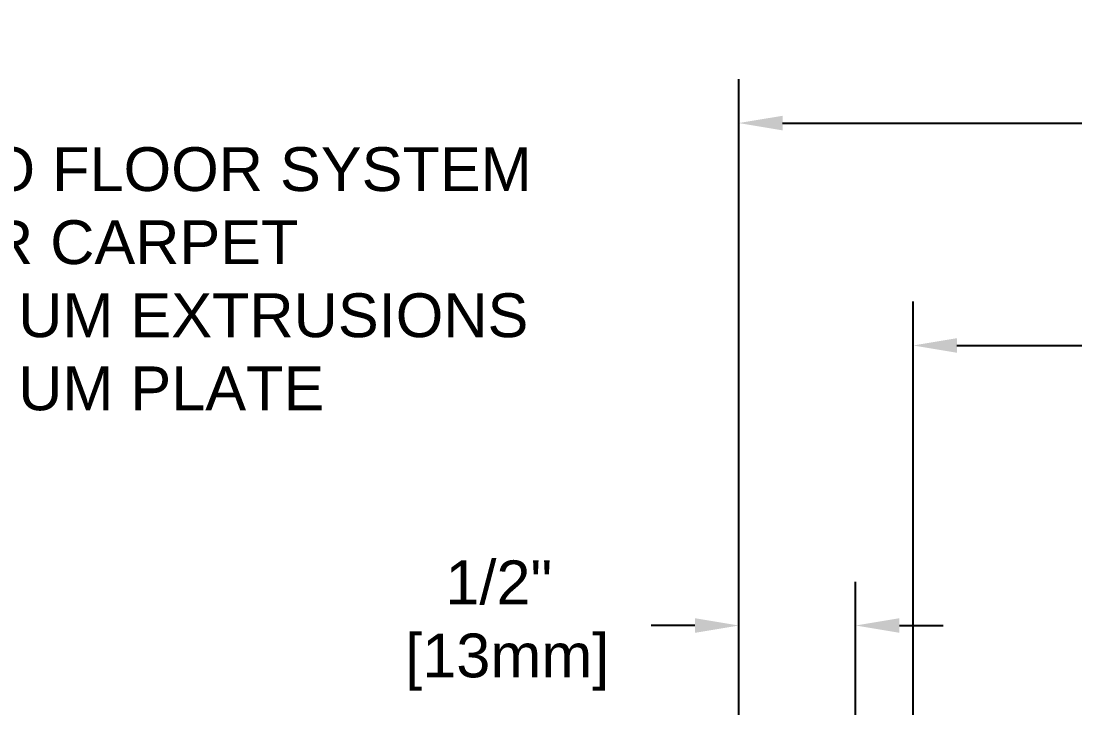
# Model space of a CAD drawing. Header units: inches. Extents: x -27.7 to 14.9, y 4.6 to 15.4.
# Drawn here: x -25.107 to -20.598, y 12.425 to 15.363 of the extents above; entities that cross this region are included whole.
import ezdxf

# ---------------------------------------------------------------- set-up
doc = ezdxf.new("R2010")
doc.units = ezdxf.units.IN
doc.header["$MEASUREMENT"] = 0
doc.layers.add('Dimensions', color=3, linetype='Continuous')
doc.layers.add('TEXT', color=2, linetype='Continuous')
doc.styles.add('ARIAL', font='arial.ttf')
doc.dimstyles.new('Arial', dxfattribs={"dimtxt": 0.1875, "dimasz": 0.1875, "dimexe": 0.1875, "dimexo": 0.1875, "dimgap": 0.1875, "dimtad": 0, "dimtih": 1, "dimtoh": 1, "dimdec": 4, "dimzin": 3, "dimdsep": 46, "dimlunit": 4, "dimtxsty": 'ARIAL', "dimcen": 0.1875, "dimadec": 0, "dimazin": 0, "dimtfac": 1, "dimtdec": 4, "dimtofl": 0, "dimtmove": 0, "dimatfit": 3, "dimfxl": 0, "dimfrac": 2, "dimtolj": 1, "dimtzin": 0, "dimarcsym": 0})

# ---------------------------------------------------------------- blocks, each defined once
blk = doc.blocks.new('*D15')
at = {"layer": 'Defpoints', "color": 0}
for p in [(-21.5359, 12.7777), (-21.5359, 10.4691), (-22.0359, 10.4591)]:
    blk.add_point(p, dxfattribs=at)
at = {"layer": 'Dimensions', "color": 0, "lineweight": -2}
for p, q in [((-22.0359, 10.6466), (-22.0359, 12.9652)), ((-21.5359, 10.6566), (-21.5359, 12.9652)), ((-22.2234, 12.7777), (-22.4109, 12.7777)), ((-21.3484, 12.7777), (-21.1609, 12.7777))]:
    blk.add_line(p, q, dxfattribs=at)
at = {"layer": 'Dimensions', "color": 0}
for points in [[(-22.2234, 12.809), (-22.2234, 12.7465), (-22.0359, 12.7777)], [(-21.3484, 12.809), (-21.3484, 12.7465), (-21.5359, 12.7777)]]:
    blk.add_solid(points, dxfattribs=at)
at = {"layer": 'Dimensions', "color": 0, "insert": (-23.0629, 12.7777), "char_height": 0.1875, "attachment_point": 5, "style": 'ARIAL'}
blk.add_mtext('\\A1;1/2"\\P [13mm]', dxfattribs=at)
blk = doc.blocks.new('*D18')
at = {"layer": 'Defpoints', "color": 0}
for p in [(-10.8365, 14.9268), (-22.0359, 10.4591), (-10.8365, 10.4591)]:
    blk.add_point(p, dxfattribs=at)
at = {"layer": 'Dimensions', "color": 0, "lineweight": -2}
for p, q in [((-22.0359, 10.6466), (-22.0359, 15.1143)), ((-10.8365, 10.6466), (-10.8365, 15.1143)), ((-21.8484, 14.9268), (-17.1611, 14.9268)), ((-11.024, 14.9268), (-15.7113, 14.9268))]:
    blk.add_line(p, q, dxfattribs=at)
at = {"layer": 'Dimensions', "color": 0}
for points in [[(-21.8484, 14.958), (-21.8484, 14.8955), (-22.0359, 14.9268)], [(-11.024, 14.958), (-11.024, 14.8955), (-10.8365, 14.9268)]]:
    blk.add_solid(points, dxfattribs=at)
at = {"layer": 'Dimensions', "color": 0, "insert": (-16.4362, 14.9268), "char_height": 0.1875, "attachment_point": 5, "style": 'ARIAL'}
blk.add_mtext('\\A1;11 3/16"\\P [284mm]', dxfattribs=at)
blk = doc.blocks.new('*D22')
at = {"layer": 'Defpoints', "color": 0}
for p in [(-21.29, 13.9754), (-21.29, 10.4541), (-11.5824, 10.4541)]:
    blk.add_point(p, dxfattribs=at)
at = {"layer": 'Dimensions', "color": 0, "lineweight": -2}
for p, q in [((-21.29, 10.6416), (-21.29, 14.1629)), ((-11.5824, 10.6416), (-11.5824, 14.1629)), ((-21.1025, 13.9754), (-17.1611, 13.9754)), ((-11.7699, 13.9754), (-15.7113, 13.9754))]:
    blk.add_line(p, q, dxfattribs=at)
at = {"layer": 'Dimensions', "color": 0}
for points in [[(-21.1025, 14.0067), (-21.1025, 13.9442), (-21.29, 13.9754)], [(-11.7699, 14.0067), (-11.7699, 13.9442), (-11.5824, 13.9754)]]:
    blk.add_solid(points, dxfattribs=at)
at = {"layer": 'Dimensions', "color": 0, "insert": (-16.4362, 13.9754), "char_height": 0.1875, "attachment_point": 5, "style": 'ARIAL'}
blk.add_mtext('\\A1;9 11/16"\\P [247mm]', dxfattribs=at)

msp = doc.modelspace()

# ---------------------------------------------------------------- texts
at = {"layer": 'TEXT', "insert": (-27.69497, 15.2143), "char_height": 0.1875, "width": 7.5157046, "attachment_point": 1, "style": 'ARIAL'}
msp.add_mtext('{\\H1.25x;\\LNBR-3x3/16"\\P}NO-BUMP FLOOR TO FLOOR SYSTEM\\Pw/3/16" RECESS FOR CARPET\\PMILL FINISH ALUMINUM EXTRUSIONS\\PMILL FINISH ALUMINUM PLATE\\P100% MOVEMENT', dxfattribs=at)

# ---------------------------------------------------------------- dimensions: what is measured, and where the dimension line sits
at = {"layer": 'Dimensions'}
for base, p1, p2, picture, middle in [((-10.83652, 14.92676), (-22.03591, 10.4591), (-10.83652, 10.4591), '*D18', (-16.43621, 14.92676)), ((-21.29, 13.97544), (-11.58243, 10.4541), (-21.29, 10.4541), '*D22', (-16.43621, 13.97544)), ((-21.53591, 12.7777), (-22.03591, 10.4591), (-21.53591, 10.4691), '*D15', (-23.06293, 12.7777))]:
    dim = msp.add_linear_dim(base=base, p1=p1, p2=p2, dimstyle='Arial', override={"dimpost": '\\X'}, dxfattribs=at)
    dim.commit()
    dim.dimension.update_dxf_attribs({"geometry": picture, "text_midpoint": middle, "dimtype": 160})

doc.saveas('drawing.dxf')
